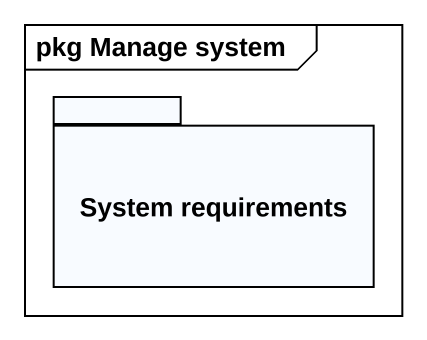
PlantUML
@startuml
mainframe pkg Manage system
package "System requirements" as System_requirements {
}
@enduml
